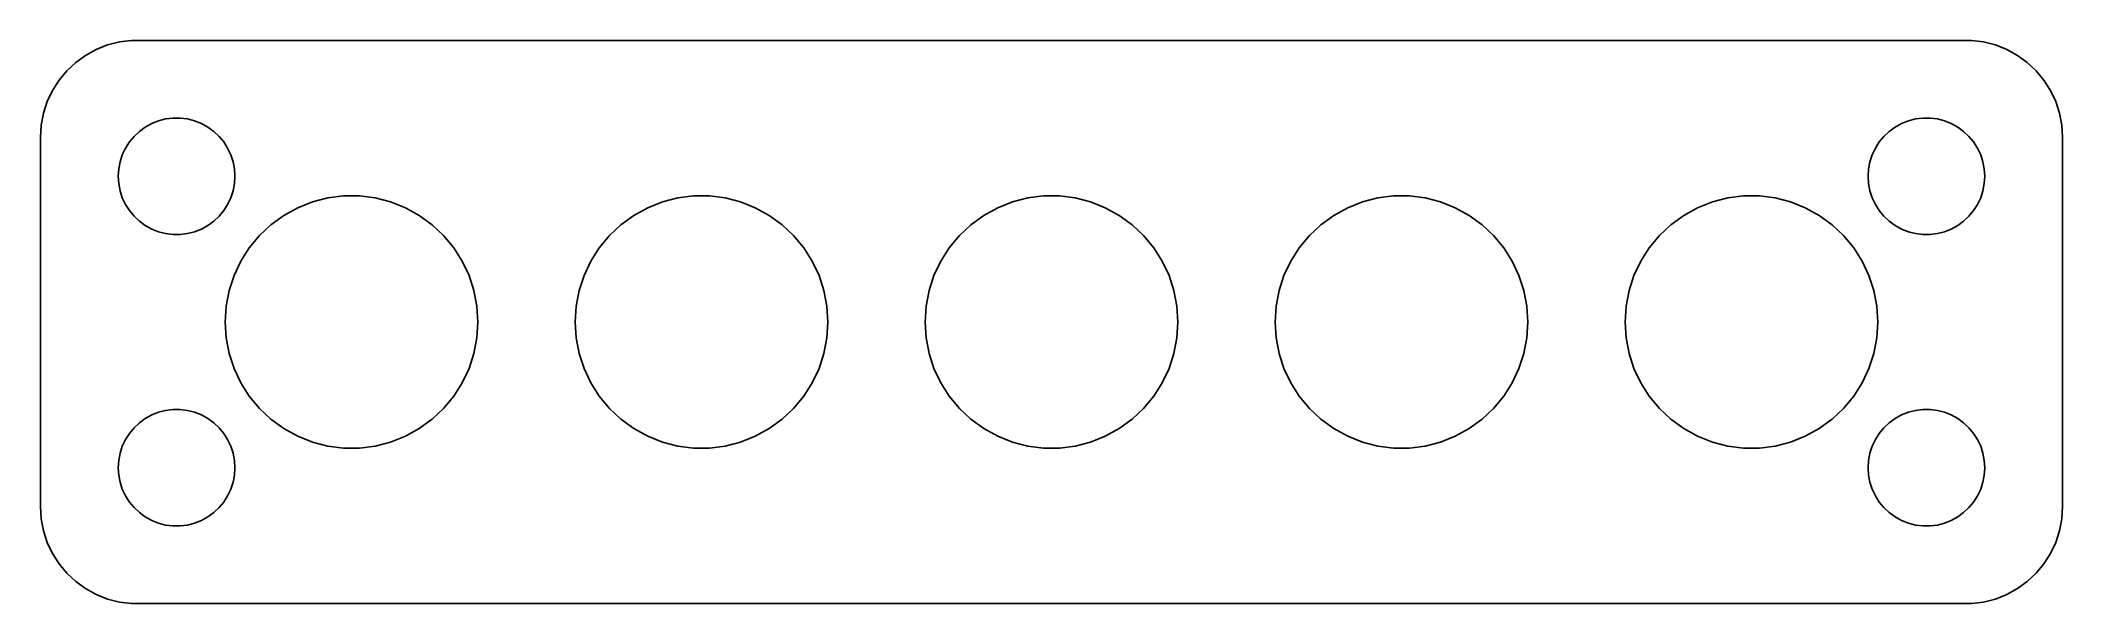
# Model space of a CAD drawing. Header units: metres. Extents: x -52 to 52, y -14 to 14.
import ezdxf

# ---------------------------------------------------------------- set-up
doc = ezdxf.new("R2010")
doc.units = ezdxf.units.M

msp = doc.modelspace()

# ---------------------------------------------------------------- linework, layer by layer
for p, q in [((-49.6791, 13.7216), (-50.1871, 13.3526)), ((-49.1289, 14.0241), (-49.6791, 13.7216)), ((-48.5451, 14.2553), (-49.1289, 14.0241)), ((-47.9369, 14.4114), (-48.5451, 14.2553)), ((-47.3139, 14.4901), (-47.9369, 14.4114)), ((47.3139, 14.4901), (-47.3139, 14.4901)), ((47.9369, 14.4114), (47.3139, 14.4901)), ((48.5451, 14.2553), (47.9369, 14.4114)), ((49.1289, 14.0241), (48.5451, 14.2553)), ((49.6791, 13.7216), (49.1289, 14.0241)), ((50.1871, 13.3526), (49.6791, 13.7216)), ((-50.6448, 12.9227), (-51.0451, 12.4389)), ((-50.1871, 13.3526), (-50.6448, 12.9227)), ((50.6448, 12.9227), (50.1871, 13.3526)), ((51.0451, 12.4389), (50.6448, 12.9227)), ((-51.3815, 11.9088), (-51.6489, 11.3406)), ((-51.0451, 12.4389), (-51.3815, 11.9088)), ((51.3815, 11.9088), (51.0451, 12.4389)), ((51.6489, 11.3406), (51.3815, 11.9088)), ((-51.8429, 10.7434), (-51.9606, 10.1267)), ((-51.6489, 11.3406), (-51.8429, 10.7434)), ((-45.927, 10.3532), (-45.5621, 10.4469)), ((-45.5621, 10.4469), (-45.1884, 10.4941)), ((-45.1884, 10.4941), (-44.8116, 10.4941)), ((-44.8116, 10.4941), (-44.4379, 10.4469)), ((-44.4379, 10.4469), (-44.0729, 10.3532)), ((44.0729, 10.3532), (44.4379, 10.4469)), ((44.4379, 10.4469), (44.8116, 10.4941)), ((44.8116, 10.4941), (45.1884, 10.4941)), ((45.1884, 10.4941), (45.5621, 10.4469)), ((45.5621, 10.4469), (45.927, 10.3532)), ((51.8429, 10.7434), (51.6489, 11.3406)), ((51.9606, 10.1267), (51.8429, 10.7434)), ((-51.9606, 10.1267), (-52, 9.5)), ((-52, 9.5), (-52, -9.5)), ((-47.427, 9.26335), (-47.1869, 9.55363)), ((-47.1869, 9.55363), (-46.9123, 9.81154)), ((-46.9123, 9.81154), (-46.6075, 10.033)), ((-46.6075, 10.033), (-46.2773, 10.2145)), ((-46.2773, 10.2145), (-45.927, 10.3532)), ((-44.0729, 10.3532), (-43.7227, 10.2145)), ((-43.7227, 10.2145), (-43.3925, 10.033)), ((-43.3925, 10.033), (-43.0877, 9.81154)), ((-43.0877, 9.81154), (-42.8131, 9.55363)), ((-42.8131, 9.55363), (-42.5729, 9.26335)), ((42.5729, 9.26335), (42.8131, 9.55363)), ((42.8131, 9.55363), (43.0877, 9.81154)), ((43.0877, 9.81154), (43.3925, 10.033)), ((43.3925, 10.033), (43.7227, 10.2145)), ((43.7227, 10.2145), (44.0729, 10.3532)), ((45.927, 10.3532), (46.2773, 10.2145)), ((46.2773, 10.2145), (46.6075, 10.033)), ((46.6075, 10.033), (46.9123, 9.81154)), ((46.9123, 9.81154), (47.1869, 9.55363)), ((47.1869, 9.55363), (47.427, 9.26335)), ((52, 9.5), (51.9606, 10.1267)), ((52, -9.5), (52, 9.5)), ((-47.9057, 8.24606), (-47.7893, 8.60437)), ((-47.7893, 8.60437), (-47.6289, 8.94525)), ((-47.6289, 8.94525), (-47.427, 9.26335)), ((-42.5729, 9.26335), (-42.3711, 8.94525)), ((-42.3711, 8.94525), (-42.2107, 8.60437)), ((-42.2107, 8.60437), (-42.0942, 8.24606)), ((42.0942, 8.24606), (42.2107, 8.60437)), ((42.2107, 8.60437), (42.3711, 8.94525)), ((42.3711, 8.94525), (42.5729, 9.26335)), ((47.427, 9.26335), (47.6289, 8.94525)), ((47.6289, 8.94525), (47.7893, 8.60437)), ((47.7893, 8.60437), (47.9057, 8.24606)), ((-48, 7.5), (-47.9763, 7.87599)), ((-47.9763, 7.12399), (-48, 7.5)), ((-47.9763, 7.87599), (-47.9057, 8.24606)), ((-42.0942, 8.24606), (-42.0237, 7.87599)), ((-42.0237, 7.87599), (-42, 7.5)), ((-42, 7.5), (-42.0237, 7.12399)), ((42, 7.5), (42.0237, 7.87599)), ((42.0237, 7.12399), (42, 7.5)), ((42.0237, 7.87599), (42.0942, 8.24606)), ((47.9057, 8.24606), (47.9763, 7.87599)), ((47.9763, 7.87599), (48, 7.5)), ((48, 7.5), (47.9763, 7.12399)), ((-47.9057, 6.75392), (-47.9763, 7.12399)), ((-47.7893, 6.39561), (-47.9057, 6.75392)), ((-47.6289, 6.05473), (-47.7893, 6.39561)), ((-42.2107, 6.39561), (-42.3711, 6.05473)), ((-42.0942, 6.75392), (-42.2107, 6.39561)), ((-42.0237, 7.12399), (-42.0942, 6.75392)), ((-38.0086, 6.18185), (-37.218, 6.38486)), ((-37.218, 6.38486), (-36.4081, 6.48717)), ((-36.4081, 6.48717), (-35.5919, 6.48717)), ((-35.5919, 6.48717), (-34.782, 6.38486)), ((-34.782, 6.38486), (-33.9914, 6.18185)), ((-20.0086, 6.18185), (-19.218, 6.38486)), ((-19.218, 6.38486), (-18.4081, 6.48717)), ((-18.4081, 6.48717), (-17.5919, 6.48717)), ((-17.5919, 6.48717), (-16.782, 6.38486)), ((-16.782, 6.38486), (-15.9914, 6.18185)), ((-2.00861, 6.18185), (-1.21797, 6.38486)), ((-1.21797, 6.38486), (-0.408127, 6.48717)), ((-0.408127, 6.48717), (0.408127, 6.48717)), ((0.408127, 6.48717), (1.21797, 6.38486)), ((1.21797, 6.38486), (2.00861, 6.18185)), ((15.9914, 6.18185), (16.782, 6.38486)), ((16.782, 6.38486), (17.5919, 6.48717)), ((17.5919, 6.48717), (18.4081, 6.48717)), ((18.4081, 6.48717), (19.218, 6.38486)), ((19.218, 6.38486), (20.0086, 6.18185)), ((33.9914, 6.18185), (34.782, 6.38486)), ((34.782, 6.38486), (35.5919, 6.48717)), ((35.5919, 6.48717), (36.4081, 6.48717)), ((36.4081, 6.48717), (37.218, 6.38486)), ((37.218, 6.38486), (38.0086, 6.18185)), ((42.0942, 6.75392), (42.0237, 7.12399)), ((42.2107, 6.39561), (42.0942, 6.75392)), ((42.3711, 6.05473), (42.2107, 6.39561)), ((47.7893, 6.39561), (47.6289, 6.05473)), ((47.9057, 6.75392), (47.7893, 6.39561)), ((47.9763, 7.12399), (47.9057, 6.75392)), ((-47.427, 5.73663), (-47.6289, 6.05473)), ((-47.1869, 5.44635), (-47.427, 5.73663)), ((-46.9123, 5.18845), (-47.1869, 5.44635)), ((-42.8131, 5.44635), (-43.0877, 5.18845)), ((-42.5729, 5.73663), (-42.8131, 5.44635)), ((-42.3711, 6.05473), (-42.5729, 5.73663)), ((-40.1432, 5.00833), (-39.4829, 5.48813)), ((-39.4829, 5.48813), (-38.7676, 5.88136)), ((-38.7676, 5.88136), (-38.0086, 6.18185)), ((-33.9914, 6.18185), (-33.2324, 5.88136)), ((-33.2324, 5.88136), (-32.5171, 5.48813)), ((-32.5171, 5.48813), (-31.8567, 5.00833)), ((-22.1432, 5.00833), (-21.4829, 5.48813)), ((-21.4829, 5.48813), (-20.7676, 5.88136)), ((-20.7676, 5.88136), (-20.0086, 6.18185)), ((-15.9914, 6.18185), (-15.2324, 5.88136)), ((-15.2324, 5.88136), (-14.5171, 5.48813)), ((-14.5171, 5.48813), (-13.8567, 5.00833)), ((-4.14325, 5.00833), (-3.48286, 5.48813)), ((-3.48286, 5.48813), (-2.76756, 5.88136)), ((-2.76756, 5.88136), (-2.00861, 6.18185)), ((2.00861, 6.18185), (2.76756, 5.88136)), ((2.76756, 5.88136), (3.48286, 5.48813)), ((3.48286, 5.48813), (4.14325, 5.00833)), ((13.8567, 5.00833), (14.5171, 5.48813)), ((14.5171, 5.48813), (15.2324, 5.88136)), ((15.2324, 5.88136), (15.9914, 6.18185)), ((20.0086, 6.18185), (20.7676, 5.88136)), ((20.7676, 5.88136), (21.4829, 5.48813)), ((21.4829, 5.48813), (22.1432, 5.00833)), ((31.8567, 5.00833), (32.5171, 5.48813)), ((32.5171, 5.48813), (33.2324, 5.88136)), ((33.2324, 5.88136), (33.9914, 6.18185)), ((38.0086, 6.18185), (38.7676, 5.88136)), ((38.7676, 5.88136), (39.4829, 5.48813)), ((39.4829, 5.48813), (40.1432, 5.00833)), ((42.5729, 5.73663), (42.3711, 6.05473)), ((42.8131, 5.44635), (42.5729, 5.73663)), ((43.0877, 5.18845), (42.8131, 5.44635)), ((47.1869, 5.44635), (46.9123, 5.18845)), ((47.427, 5.73663), (47.1869, 5.44635)), ((47.6289, 6.05473), (47.427, 5.73663)), ((-46.6075, 4.96701), (-46.9123, 5.18845)), ((-46.2773, 4.78551), (-46.6075, 4.96701)), ((-45.927, 4.64682), (-46.2773, 4.78551)), ((-45.5621, 4.55313), (-45.927, 4.64682)), ((-45.1884, 4.50591), (-45.5621, 4.55313)), ((-44.8116, 4.50591), (-45.1884, 4.50591)), ((-44.4379, 4.55313), (-44.8116, 4.50591)), ((-44.0729, 4.64682), (-44.4379, 4.55313)), ((-43.7227, 4.78551), (-44.0729, 4.64682)), ((-43.3925, 4.96701), (-43.7227, 4.78551)), ((-43.0877, 5.18845), (-43.3925, 4.96701)), ((-41.2586, 3.8206), (-40.7383, 4.44955)), ((-40.7383, 4.44955), (-40.1432, 5.00833)), ((-31.8567, 5.00833), (-31.2617, 4.44955)), ((-31.2617, 4.44955), (-30.7414, 3.8206)), ((-23.2586, 3.8206), (-22.7383, 4.44955)), ((-22.7383, 4.44955), (-22.1432, 5.00833)), ((-13.8567, 5.00833), (-13.2617, 4.44955)), ((-13.2617, 4.44955), (-12.7414, 3.8206)), ((-5.25861, 3.8206), (-4.73828, 4.44955)), ((-4.73828, 4.44955), (-4.14325, 5.00833)), ((4.14325, 5.00833), (4.73828, 4.44955)), ((4.73828, 4.44955), (5.25861, 3.8206)), ((12.7414, 3.8206), (13.2617, 4.44955)), ((13.2617, 4.44955), (13.8567, 5.00833)), ((22.1432, 5.00833), (22.7383, 4.44955)), ((22.7383, 4.44955), (23.2586, 3.8206)), ((30.7414, 3.8206), (31.2617, 4.44955)), ((31.2617, 4.44955), (31.8567, 5.00833)), ((40.1432, 5.00833), (40.7383, 4.44955)), ((40.7383, 4.44955), (41.2586, 3.8206)), ((43.3925, 4.96701), (43.0877, 5.18845)), ((43.7227, 4.78551), (43.3925, 4.96701)), ((44.0729, 4.64682), (43.7227, 4.78551)), ((44.4379, 4.55313), (44.0729, 4.64682)), ((44.8116, 4.50591), (44.4379, 4.55313)), ((45.1884, 4.50591), (44.8116, 4.50591)), ((45.5621, 4.55313), (45.1884, 4.50591)), ((45.927, 4.64682), (45.5621, 4.55313)), ((46.2773, 4.78551), (45.927, 4.64682)), ((46.6075, 4.96701), (46.2773, 4.78551)), ((46.9123, 5.18845), (46.6075, 4.96701)), ((-42.0435, 2.39281), (-41.696, 3.13139)), ((-41.696, 3.13139), (-41.2586, 3.8206)), ((-30.7414, 3.8206), (-30.304, 3.13139)), ((-30.304, 3.13139), (-29.9565, 2.39281)), ((-24.0435, 2.39281), (-23.696, 3.13139)), ((-23.696, 3.13139), (-23.2586, 3.8206)), ((-12.7414, 3.8206), (-12.304, 3.13139)), ((-12.304, 3.13139), (-11.9565, 2.39281)), ((-6.04353, 2.39281), (-5.69598, 3.13139)), ((-5.69598, 3.13139), (-5.25861, 3.8206)), ((5.25861, 3.8206), (5.69598, 3.13139)), ((5.69598, 3.13139), (6.04353, 2.39281)), ((11.9565, 2.39281), (12.304, 3.13139)), ((12.304, 3.13139), (12.7414, 3.8206)), ((23.2586, 3.8206), (23.696, 3.13139)), ((23.696, 3.13139), (24.0435, 2.39281)), ((29.9565, 2.39281), (30.304, 3.13139)), ((30.304, 3.13139), (30.7414, 3.8206)), ((41.2586, 3.8206), (41.696, 3.13139)), ((41.696, 3.13139), (42.0435, 2.39281)), ((-42.2958, 1.61647), (-42.0435, 2.39281)), ((-29.9565, 2.39281), (-29.7042, 1.61647)), ((-24.2958, 1.61647), (-24.0435, 2.39281)), ((-11.9565, 2.39281), (-11.7042, 1.61647)), ((-6.29578, 1.61647), (-6.04353, 2.39281)), ((6.04353, 2.39281), (6.29578, 1.61647)), ((11.7042, 1.61647), (11.9565, 2.39281)), ((24.0435, 2.39281), (24.2958, 1.61647)), ((29.7042, 1.61647), (29.9565, 2.39281)), ((42.0435, 2.39281), (42.2958, 1.61647)), ((-42.4487, 0.814651), (-42.2958, 1.61647)), ((-29.7042, 1.61647), (-29.5513, 0.814651)), ((-24.4487, 0.814651), (-24.2958, 1.61647)), ((-11.7042, 1.61647), (-11.5513, 0.814651)), ((-6.44873, 0.814651), (-6.29578, 1.61647)), ((6.29578, 1.61647), (6.44873, 0.814651)), ((11.5513, 0.814651), (11.7042, 1.61647)), ((24.2958, 1.61647), (24.4487, 0.814651)), ((29.5513, 0.814651), (29.7042, 1.61647)), ((42.2958, 1.61647), (42.4487, 0.814651)), ((-42.5, 0), (-42.4487, 0.814651)), ((-42.4487, -0.814651), (-42.5, 0)), ((-29.5513, 0.814651), (-29.5, 0)), ((-29.5, 0), (-29.5513, -0.814651)), ((-24.5, 0), (-24.4487, 0.814651)), ((-24.4487, -0.814651), (-24.5, 0)), ((-11.5513, 0.814651), (-11.5, 0)), ((-11.5, 0), (-11.5513, -0.814651)), ((-6.5, 0), (-6.44873, 0.814651)), ((-6.44873, -0.814651), (-6.5, 0)), ((6.44873, 0.814651), (6.5, 0)), ((6.5, 0), (6.44873, -0.814651)), ((11.5, 0), (11.5513, 0.814651)), ((11.5513, -0.814651), (11.5, 0)), ((24.4487, 0.814651), (24.5, 0)), ((24.5, 0), (24.4487, -0.814651)), ((29.5, 0), (29.5513, 0.814651)), ((29.5513, -0.814651), (29.5, 0)), ((42.4487, 0.814651), (42.5, 0)), ((42.5, 0), (42.4487, -0.814651)), ((-42.2958, -1.61647), (-42.4487, -0.814651)), ((-29.5513, -0.814651), (-29.7042, -1.61647)), ((-24.2958, -1.61647), (-24.4487, -0.814651)), ((-11.5513, -0.814651), (-11.7042, -1.61647)), ((-6.29578, -1.61647), (-6.44873, -0.814651)), ((6.44873, -0.814651), (6.29578, -1.61647)), ((11.7042, -1.61647), (11.5513, -0.814651)), ((24.4487, -0.814651), (24.2958, -1.61647)), ((29.7042, -1.61647), (29.5513, -0.814651)), ((42.4487, -0.814651), (42.2958, -1.61647)), ((-42.0435, -2.39281), (-42.2958, -1.61647)), ((-29.7042, -1.61647), (-29.9565, -2.39281)), ((-24.0435, -2.39281), (-24.2958, -1.61647)), ((-11.7042, -1.61647), (-11.9565, -2.39281)), ((-6.04353, -2.39281), (-6.29578, -1.61647)), ((6.29578, -1.61647), (6.04353, -2.39281)), ((11.9565, -2.39281), (11.7042, -1.61647)), ((24.2958, -1.61647), (24.0435, -2.39281)), ((29.9565, -2.39281), (29.7042, -1.61647)), ((42.2958, -1.61647), (42.0435, -2.39281)), ((-41.696, -3.13139), (-42.0435, -2.39281)), ((-29.9565, -2.39281), (-30.304, -3.13139)), ((-23.696, -3.13139), (-24.0435, -2.39281)), ((-11.9565, -2.39281), (-12.304, -3.13139)), ((-5.69598, -3.13139), (-6.04353, -2.39281)), ((6.04353, -2.39281), (5.69598, -3.13139)), ((12.304, -3.13139), (11.9565, -2.39281)), ((24.0435, -2.39281), (23.696, -3.13139)), ((30.304, -3.13139), (29.9565, -2.39281)), ((42.0435, -2.39281), (41.696, -3.13139)), ((-41.2586, -3.8206), (-41.696, -3.13139)), ((-40.7383, -4.44955), (-41.2586, -3.8206)), ((-30.7414, -3.8206), (-31.2617, -4.44955)), ((-30.304, -3.13139), (-30.7414, -3.8206)), ((-23.2586, -3.8206), (-23.696, -3.13139)), ((-22.7383, -4.44955), (-23.2586, -3.8206)), ((-12.7414, -3.8206), (-13.2617, -4.44955)), ((-12.304, -3.13139), (-12.7414, -3.8206)), ((-5.25861, -3.8206), (-5.69598, -3.13139)), ((-4.73828, -4.44955), (-5.25861, -3.8206)), ((5.25861, -3.8206), (4.73828, -4.44955)), ((5.69598, -3.13139), (5.25861, -3.8206)), ((12.7414, -3.8206), (12.304, -3.13139)), ((13.2617, -4.44955), (12.7414, -3.8206)), ((23.2586, -3.8206), (22.7383, -4.44955)), ((23.696, -3.13139), (23.2586, -3.8206)), ((30.7414, -3.8206), (30.304, -3.13139)), ((31.2617, -4.44955), (30.7414, -3.8206)), ((41.2586, -3.8206), (40.7383, -4.44955)), ((41.696, -3.13139), (41.2586, -3.8206)), ((-47.1869, -5.44635), (-46.9123, -5.18845)), ((-46.9123, -5.18845), (-46.6075, -4.96701)), ((-46.6075, -4.96701), (-46.2773, -4.78551)), ((-46.2773, -4.78551), (-45.927, -4.64682)), ((-45.927, -4.64682), (-45.5621, -4.55313)), ((-45.5621, -4.55313), (-45.1884, -4.50591)), ((-45.1884, -4.50591), (-44.8116, -4.50591)), ((-44.8116, -4.50591), (-44.4379, -4.55313)), ((-44.4379, -4.55313), (-44.0729, -4.64682)), ((-44.0729, -4.64682), (-43.7227, -4.78551)), ((-43.7227, -4.78551), (-43.3925, -4.96701)), ((-43.3925, -4.96701), (-43.0877, -5.18845)), ((-43.0877, -5.18845), (-42.8131, -5.44635)), ((-40.1432, -5.00833), (-40.7383, -4.44955)), ((-39.4829, -5.48813), (-40.1432, -5.00833)), ((-31.8567, -5.00833), (-32.5171, -5.48813)), ((-31.2617, -4.44955), (-31.8567, -5.00833)), ((-22.1432, -5.00833), (-22.7383, -4.44955)), ((-21.4829, -5.48813), (-22.1432, -5.00833)), ((-13.8567, -5.00833), (-14.5171, -5.48813)), ((-13.2617, -4.44955), (-13.8567, -5.00833)), ((-4.14325, -5.00833), (-4.73828, -4.44955)), ((-3.48286, -5.48813), (-4.14325, -5.00833)), ((4.14325, -5.00833), (3.48286, -5.48813)), ((4.73828, -4.44955), (4.14325, -5.00833)), ((13.8567, -5.00833), (13.2617, -4.44955)), ((14.5171, -5.48813), (13.8567, -5.00833)), ((22.1432, -5.00833), (21.4829, -5.48813)), ((22.7383, -4.44955), (22.1432, -5.00833)), ((31.8567, -5.00833), (31.2617, -4.44955)), ((32.5171, -5.48813), (31.8567, -5.00833)), ((40.1432, -5.00833), (39.4829, -5.48813)), ((40.7383, -4.44955), (40.1432, -5.00833)), ((42.8131, -5.44635), (43.0877, -5.18845)), ((43.0877, -5.18845), (43.3925, -4.96701)), ((43.3925, -4.96701), (43.7227, -4.78551)), ((43.7227, -4.78551), (44.0729, -4.64682)), ((44.0729, -4.64682), (44.4379, -4.55313)), ((44.4379, -4.55313), (44.8116, -4.50591)), ((44.8116, -4.50591), (45.1884, -4.50591)), ((45.1884, -4.50591), (45.5621, -4.55313)), ((45.5621, -4.55313), (45.927, -4.64682)), ((45.927, -4.64682), (46.2773, -4.78551)), ((46.2773, -4.78551), (46.6075, -4.96701)), ((46.6075, -4.96701), (46.9123, -5.18845)), ((46.9123, -5.18845), (47.1869, -5.44635)), ((-47.7893, -6.39561), (-47.6289, -6.05473)), ((-47.6289, -6.05473), (-47.427, -5.73663)), ((-47.427, -5.73663), (-47.1869, -5.44635)), ((-42.8131, -5.44635), (-42.5729, -5.73663)), ((-42.5729, -5.73663), (-42.3711, -6.05473)), ((-42.3711, -6.05473), (-42.2107, -6.39561)), ((-38.7676, -5.88136), (-39.4829, -5.48813)), ((-38.0086, -6.18185), (-38.7676, -5.88136)), ((-37.218, -6.38486), (-38.0086, -6.18185)), ((-33.9914, -6.18185), (-34.782, -6.38486)), ((-33.2324, -5.88136), (-33.9914, -6.18185)), ((-32.5171, -5.48813), (-33.2324, -5.88136)), ((-20.7676, -5.88136), (-21.4829, -5.48813)), ((-20.0086, -6.18185), (-20.7676, -5.88136)), ((-19.218, -6.38486), (-20.0086, -6.18185)), ((-15.9914, -6.18185), (-16.782, -6.38486)), ((-15.2324, -5.88136), (-15.9914, -6.18185)), ((-14.5171, -5.48813), (-15.2324, -5.88136)), ((-2.76756, -5.88136), (-3.48286, -5.48813)), ((-2.00861, -6.18185), (-2.76756, -5.88136)), ((-1.21797, -6.38486), (-2.00861, -6.18185)), ((2.00861, -6.18185), (1.21797, -6.38486)), ((2.76756, -5.88136), (2.00861, -6.18185)), ((3.48286, -5.48813), (2.76756, -5.88136)), ((15.2324, -5.88136), (14.5171, -5.48813)), ((15.9914, -6.18185), (15.2324, -5.88136)), ((16.782, -6.38486), (15.9914, -6.18185)), ((20.0086, -6.18185), (19.218, -6.38486)), ((20.7676, -5.88136), (20.0086, -6.18185)), ((21.4829, -5.48813), (20.7676, -5.88136)), ((33.2324, -5.88136), (32.5171, -5.48813)), ((33.9914, -6.18185), (33.2324, -5.88136)), ((34.782, -6.38486), (33.9914, -6.18185)), ((38.0086, -6.18185), (37.218, -6.38486)), ((38.7676, -5.88136), (38.0086, -6.18185)), ((39.4829, -5.48813), (38.7676, -5.88136)), ((42.2107, -6.39561), (42.3711, -6.05473)), ((42.3711, -6.05473), (42.5729, -5.73663)), ((42.5729, -5.73663), (42.8131, -5.44635)), ((47.1869, -5.44635), (47.427, -5.73663)), ((47.427, -5.73663), (47.6289, -6.05473)), ((47.6289, -6.05473), (47.7893, -6.39561)), ((-48, -7.5), (-47.9763, -7.12399)), ((-47.9763, -7.12399), (-47.9057, -6.75392)), ((-47.9057, -6.75392), (-47.7893, -6.39561)), ((-42.2107, -6.39561), (-42.0942, -6.75392)), ((-42.0942, -6.75392), (-42.0237, -7.12399)), ((-42.0237, -7.12399), (-42, -7.5)), ((-36.4081, -6.48717), (-37.218, -6.38486)), ((-35.5919, -6.48717), (-36.4081, -6.48717)), ((-34.782, -6.38486), (-35.5919, -6.48717)), ((-18.4081, -6.48717), (-19.218, -6.38486)), ((-17.5919, -6.48717), (-18.4081, -6.48717)), ((-16.782, -6.38486), (-17.5919, -6.48717)), ((-0.408127, -6.48717), (-1.21797, -6.38486)), ((0.408127, -6.48717), (-0.408127, -6.48717)), ((1.21797, -6.38486), (0.408127, -6.48717)), ((17.5919, -6.48717), (16.782, -6.38486)), ((18.4081, -6.48717), (17.5919, -6.48717)), ((19.218, -6.38486), (18.4081, -6.48717)), ((35.5919, -6.48717), (34.782, -6.38486)), ((36.4081, -6.48717), (35.5919, -6.48717)), ((37.218, -6.38486), (36.4081, -6.48717)), ((42, -7.5), (42.0237, -7.12399)), ((42.0237, -7.12399), (42.0942, -6.75392)), ((42.0942, -6.75392), (42.2107, -6.39561)), ((47.7893, -6.39561), (47.9057, -6.75392)), ((47.9057, -6.75392), (47.9763, -7.12399)), ((47.9763, -7.12399), (48, -7.5)), ((-47.9763, -7.87599), (-48, -7.5)), ((-47.9057, -8.24606), (-47.9763, -7.87599)), ((-47.7893, -8.60437), (-47.9057, -8.24606)), ((-42.0942, -8.24606), (-42.2107, -8.60437)), ((-42.0237, -7.87599), (-42.0942, -8.24606)), ((-42, -7.5), (-42.0237, -7.87599)), ((42.0237, -7.87599), (42, -7.5)), ((42.0942, -8.24606), (42.0237, -7.87599)), ((42.2107, -8.60437), (42.0942, -8.24606)), ((47.9057, -8.24606), (47.7893, -8.60437)), ((47.9763, -7.87599), (47.9057, -8.24606)), ((48, -7.5), (47.9763, -7.87599)), ((-47.6289, -8.94525), (-47.7893, -8.60437)), ((-47.427, -9.26335), (-47.6289, -8.94525)), ((-47.1869, -9.55363), (-47.427, -9.26335)), ((-42.5729, -9.26335), (-42.8131, -9.55363)), ((-42.3711, -8.94525), (-42.5729, -9.26335)), ((-42.2107, -8.60437), (-42.3711, -8.94525)), ((42.3711, -8.94525), (42.2107, -8.60437)), ((42.5729, -9.26335), (42.3711, -8.94525)), ((42.8131, -9.55363), (42.5729, -9.26335)), ((47.427, -9.26335), (47.1869, -9.55363)), ((47.6289, -8.94525), (47.427, -9.26335)), ((47.7893, -8.60437), (47.6289, -8.94525)), ((-52, -9.5), (-51.9606, -10.1267)), ((-51.9606, -10.1267), (-51.8429, -10.7434)), ((-46.9123, -9.81154), (-47.1869, -9.55363)), ((-46.6075, -10.033), (-46.9123, -9.81154)), ((-46.2773, -10.2145), (-46.6075, -10.033)), ((-45.927, -10.3532), (-46.2773, -10.2145)), ((-45.5621, -10.4469), (-45.927, -10.3532)), ((-44.0729, -10.3532), (-44.4379, -10.4469)), ((-43.7227, -10.2145), (-44.0729, -10.3532)), ((-43.3925, -10.033), (-43.7227, -10.2145)), ((-43.0877, -9.81154), (-43.3925, -10.033)), ((-42.8131, -9.55363), (-43.0877, -9.81154)), ((43.0877, -9.81154), (42.8131, -9.55363)), ((43.3925, -10.033), (43.0877, -9.81154)), ((43.7227, -10.2145), (43.3925, -10.033)), ((44.0729, -10.3532), (43.7227, -10.2145)), ((44.4379, -10.4469), (44.0729, -10.3532)), ((45.927, -10.3532), (45.5621, -10.4469)), ((46.2773, -10.2145), (45.927, -10.3532)), ((46.6075, -10.033), (46.2773, -10.2145)), ((46.9123, -9.81154), (46.6075, -10.033)), ((47.1869, -9.55363), (46.9123, -9.81154)), ((51.8429, -10.7434), (51.9606, -10.1267)), ((51.9606, -10.1267), (52, -9.5)), ((-51.8429, -10.7434), (-51.6489, -11.3406)), ((-51.6489, -11.3406), (-51.3815, -11.9088)), ((-45.1884, -10.4941), (-45.5621, -10.4469)), ((-44.8116, -10.4941), (-45.1884, -10.4941)), ((-44.4379, -10.4469), (-44.8116, -10.4941)), ((44.8116, -10.4941), (44.4379, -10.4469)), ((45.1884, -10.4941), (44.8116, -10.4941)), ((45.5621, -10.4469), (45.1884, -10.4941)), ((51.3815, -11.9088), (51.6489, -11.3406)), ((51.6489, -11.3406), (51.8429, -10.7434)), ((-51.3815, -11.9088), (-51.0451, -12.4389)), ((-51.0451, -12.4389), (-50.6448, -12.9227)), ((50.6448, -12.9227), (51.0451, -12.4389)), ((51.0451, -12.4389), (51.3815, -11.9088)), ((-50.6448, -12.9227), (-50.1871, -13.3526)), ((-50.1871, -13.3526), (-49.6791, -13.7216)), ((49.6791, -13.7216), (50.1871, -13.3526)), ((50.1871, -13.3526), (50.6448, -12.9227)), ((-49.6791, -13.7216), (-49.1289, -14.0241)), ((-49.1289, -14.0241), (-48.5451, -14.2553)), ((-48.5451, -14.2553), (-47.9369, -14.4114)), ((-47.9369, -14.4114), (-47.3139, -14.4901)), ((-47.3139, -14.4901), (47.3139, -14.4901)), ((47.3139, -14.4901), (47.9369, -14.4114)), ((47.9369, -14.4114), (48.5451, -14.2553)), ((48.5451, -14.2553), (49.1289, -14.0241)), ((49.1289, -14.0241), (49.6791, -13.7216))]:
    msp.add_line(p, q)

doc.saveas('drawing.dxf')
